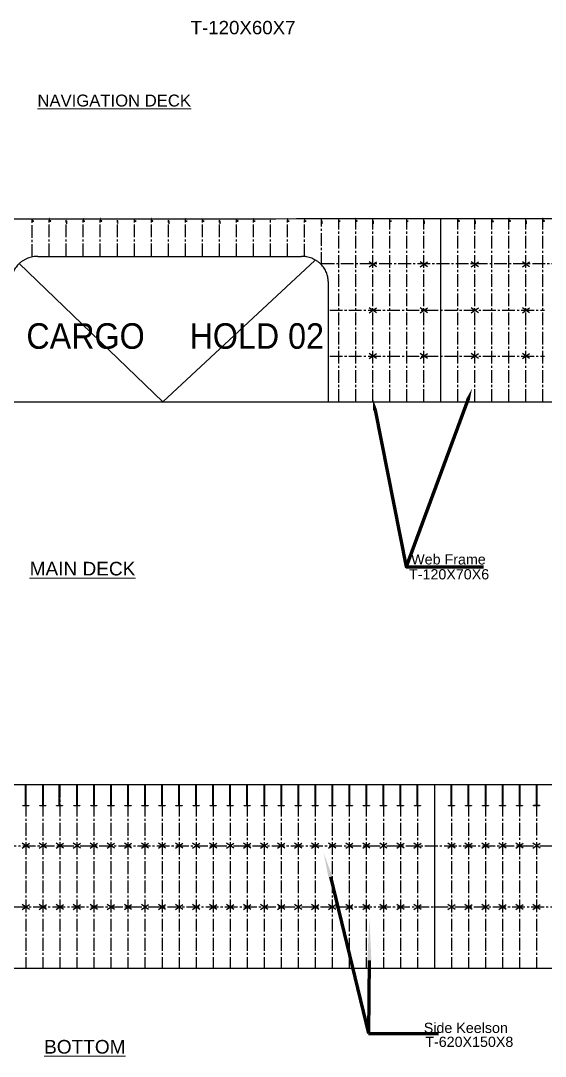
# Model space of a CAD drawing. Header units: inches. Extents: x 14911 to 113445, y 2644 to 74095.
# Drawn here: x 73530 to 88936, y 8423 to 38822 of the extents above; entities that cross this region are included whole.
import ezdxf
from ezdxf.enums import TextEntityAlignment as Align

# ---------------------------------------------------------------- set-up
doc = ezdxf.new("R2010")
doc.units = ezdxf.units.IN
doc.header["$LTSCALE"] = 500
doc.header["$MEASUREMENT"] = 0
doc.linetypes.add('CENTER2', pattern=[1.125, 0.75, -0.125, 0.125, -0.125])
for name, color, linetype in [('bulkhead', 1, 'Continuous'), ('deckgirders', 4, 'CENTER2'), ('hidden', 2, 'CENTER2'), ('Keelson', 4, 'CENTER2'), ('webframe', 5, 'CENTER2')]:
    doc.layers.add(name, color=color, linetype=linetype)
for name, color, linetype, lineweight in [('fixtures', 30, 'Continuous', 25), ('Hatch', 7, 'Continuous', 211), ('Text', 7, 'Continuous', 18)]:
    doc.layers.add(name, color=color, linetype=linetype, lineweight=lineweight)
doc.styles.add('MtXpl_Swis721_Lt_BT', font='swissl.ttf')
doc.styles.get("Standard").update_dxf_attribs({"font": 'arial.ttf'})

msp = doc.modelspace()

# ---------------------------------------------------------------- hatches: boundary and pattern name
h = msp.add_hatch(color=256)
h.dxf.hatch_style = 1
h.paths.add_polyline_path([(73871, 32942), (73871, 33010), (73864, 33010), (73864, 32935), (73914, 32935), (73914, 32942)])
h = msp.add_hatch(color=256)
h.dxf.hatch_style = 1
h.paths.add_polyline_path([(74373, 32943), (74373, 33011), (74366, 33011), (74366, 32936), (74416, 32936), (74416, 32943)])
h = msp.add_hatch(color=256)
h.dxf.hatch_style = 1
h.paths.add_polyline_path([(75373, 32942), (75373, 33010), (75366, 33010), (75366, 32935), (75416, 32935), (75416, 32942)])
h = msp.add_hatch(color=256)
h.dxf.hatch_style = 1
h.paths.add_polyline_path([(75874, 32943), (75874, 33011), (75867, 33011), (75867, 32936), (75917, 32936), (75917, 32943)])
h = msp.add_hatch(color=256)
h.dxf.hatch_style = 1
h.paths.add_polyline_path([(76874, 32942), (76874, 33010), (76867, 33010), (76867, 32935), (76917, 32935), (76917, 32942)])
h = msp.add_hatch(color=256)
h.dxf.hatch_style = 1
h.paths.add_polyline_path([(77372, 32944), (77372, 33012), (77365, 33012), (77365, 32937), (77415, 32937), (77415, 32944)])
h = msp.add_hatch(color=256)
h.dxf.hatch_style = 1
h.paths.add_polyline_path([(78371, 32940), (78371, 33008), (78364, 33008), (78364, 32933), (78414, 32933), (78414, 32940)])
h = msp.add_hatch(color=256)
h.dxf.hatch_style = 1
h.paths.add_polyline_path([(78871, 32942), (78871, 33010), (78864, 33010), (78864, 32935), (78914, 32935), (78914, 32942)])
h = msp.add_hatch(color=256)
h.dxf.hatch_style = 1
h.paths.add_polyline_path([(79872, 32943), (79872, 33011), (79865, 33011), (79865, 32936), (79915, 32936), (79915, 32943)])
h = msp.add_hatch(color=256)
h.dxf.hatch_style = 1
h.paths.add_polyline_path([(80372, 32942), (80372, 33010), (80365, 33010), (80365, 32935), (80415, 32935), (80415, 32942)])
h = msp.add_hatch(color=256)
h.dxf.hatch_style = 1
h.paths.add_polyline_path([(81373, 32942), (81373, 33010), (81366, 33010), (81366, 32935), (81416, 32935), (81416, 32942)])
h = msp.add_hatch(color=256)
h.dxf.hatch_style = 1
h.paths.add_polyline_path([(81870, 32942), (81870, 33010), (81863, 33010), (81863, 32935), (81913, 32935), (81913, 32942)])
h = msp.add_hatch(color=256)
h.dxf.hatch_style = 1
h.paths.add_polyline_path([(82872, 32942), (82872, 33010), (82865, 33010), (82865, 32935), (82915, 32935), (82915, 32942)])
h = msp.add_hatch(color=256)
h.dxf.hatch_style = 1
h.paths.add_polyline_path([(83372, 32943), (83372, 33011), (83365, 33011), (83365, 32936), (83415, 32936), (83415, 32943)])
h = msp.add_hatch(color=256)
h.dxf.hatch_style = 1
h.paths.add_polyline_path([(84372, 32942), (84372, 33010), (84365, 33010), (84365, 32935), (84415, 32935), (84415, 32942)])
h = msp.add_hatch(color=256)
h.dxf.hatch_style = 1
h.paths.add_polyline_path([(84869, 32942), (84869, 33010), (84862, 33010), (84862, 32935), (84912, 32935), (84912, 32942)])
h = msp.add_hatch(color=256)
h.dxf.hatch_style = 1
h.paths.add_polyline_path([(86370, 32945), (86370, 33013), (86363, 33013), (86363, 32938), (86413, 32938), (86413, 32945)])
h = msp.add_hatch(color=256)
h.dxf.hatch_style = 1
h.paths.add_polyline_path([(87372, 32939), (87372, 33007), (87365, 33007), (87365, 32932), (87415, 32932), (87415, 32939)])
h = msp.add_hatch(color=256)
h.dxf.hatch_style = 1
h.paths.add_polyline_path([(87872, 32944), (87872, 33012), (87865, 33012), (87865, 32937), (87915, 32937), (87915, 32944)])
h = msp.add_hatch(color=256)
h.dxf.hatch_style = 1
h.paths.add_polyline_path([(88872, 32944), (88872, 33012), (88865, 33012), (88865, 32937), (88915, 32937), (88915, 32944)])
h = msp.add_hatch(color=256)
h.dxf.hatch_style = 1
h.paths.add_polyline_path([(73675, 15787), (73590, 15787), (73590, 15777), (73770, 15777), (73770, 15787), (73685, 15787), (73685, 16397), (73675, 16397)])
h = msp.add_hatch(color=256)
h.dxf.hatch_style = 1
h.paths.add_polyline_path([(74175, 15787), (74090, 15787), (74090, 15777), (74270, 15777), (74270, 15787), (74185, 15787), (74185, 16397), (74175, 16397)])
h = msp.add_hatch(color=256)
h.dxf.hatch_style = 1
h.paths.add_polyline_path([(74664, 15787), (74579, 15787), (74579, 15777), (74759, 15777), (74759, 15787), (74674, 15787), (74674, 16397), (74664, 16397)])
h = msp.add_hatch(color=256)
h.dxf.hatch_style = 1
h.paths.add_polyline_path([(75175, 15787), (75090, 15787), (75090, 15777), (75270, 15777), (75270, 15787), (75185, 15787), (75185, 16397), (75175, 16397)])
h = msp.add_hatch(color=256)
h.dxf.hatch_style = 1
h.paths.add_polyline_path([(75675, 15787), (75590, 15787), (75590, 15777), (75770, 15777), (75770, 15787), (75685, 15787), (75685, 16397), (75675, 16397)])
h = msp.add_hatch(color=256)
h.dxf.hatch_style = 1
h.paths.add_polyline_path([(76175, 15787), (76090, 15787), (76090, 15777), (76270, 15777), (76270, 15787), (76185, 15787), (76185, 16397), (76175, 16397)])
h = msp.add_hatch(color=256)
h.dxf.hatch_style = 1
h.paths.add_polyline_path([(76675, 15787), (76590, 15787), (76590, 15777), (76770, 15777), (76770, 15787), (76685, 15787), (76685, 16397), (76675, 16397)])
h = msp.add_hatch(color=256)
h.dxf.hatch_style = 1
h.paths.add_polyline_path([(77175, 15787), (77090, 15787), (77090, 15777), (77270, 15777), (77270, 15787), (77185, 15787), (77185, 16397), (77175, 16397)])
h = msp.add_hatch(color=256)
h.dxf.hatch_style = 1
h.paths.add_polyline_path([(77675, 15787), (77590, 15787), (77590, 15777), (77770, 15777), (77770, 15787), (77685, 15787), (77685, 16397), (77675, 16397)])
h = msp.add_hatch(color=256)
h.dxf.hatch_style = 1
h.paths.add_polyline_path([(78175, 15787), (78090, 15787), (78090, 15777), (78270, 15777), (78270, 15787), (78185, 15787), (78185, 16397), (78175, 16397)])
h = msp.add_hatch(color=256)
h.dxf.hatch_style = 1
h.paths.add_polyline_path([(78675, 15787), (78590, 15787), (78590, 15777), (78770, 15777), (78770, 15787), (78685, 15787), (78685, 16397), (78675, 16397)])
h = msp.add_hatch(color=256)
h.dxf.hatch_style = 1
h.paths.add_polyline_path([(79175, 15787), (79090, 15787), (79090, 15777), (79270, 15777), (79270, 15787), (79185, 15787), (79185, 16397), (79175, 16397)])
h = msp.add_hatch(color=256)
h.dxf.hatch_style = 1
h.paths.add_polyline_path([(79675, 15787), (79590, 15787), (79590, 15777), (79770, 15777), (79770, 15787), (79685, 15787), (79685, 16397), (79675, 16397)])
h = msp.add_hatch(color=256)
h.dxf.hatch_style = 1
h.paths.add_polyline_path([(80175, 15787), (80090, 15787), (80090, 15777), (80270, 15777), (80270, 15787), (80185, 15787), (80185, 16397), (80175, 16397)])
h = msp.add_hatch(color=256)
h.dxf.hatch_style = 1
h.paths.add_polyline_path([(80675, 15787), (80590, 15787), (80590, 15777), (80770, 15777), (80770, 15787), (80685, 15787), (80685, 16397), (80675, 16397)])
h = msp.add_hatch(color=256)
h.dxf.hatch_style = 1
h.paths.add_polyline_path([(81175, 15787), (81090, 15787), (81090, 15777), (81270, 15777), (81270, 15787), (81185, 15787), (81185, 16397), (81175, 16397)])
h = msp.add_hatch(color=256)
h.dxf.hatch_style = 1
h.paths.add_polyline_path([(81675, 15787), (81590, 15787), (81590, 15777), (81770, 15777), (81770, 15787), (81685, 15787), (81685, 16397), (81675, 16397)])
h = msp.add_hatch(color=256)
h.dxf.hatch_style = 1
h.paths.add_polyline_path([(82175, 15787), (82090, 15787), (82090, 15777), (82270, 15777), (82270, 15787), (82185, 15787), (82185, 16397), (82175, 16397)])
h = msp.add_hatch(color=256)
h.dxf.hatch_style = 1
h.paths.add_polyline_path([(82675, 15787), (82590, 15787), (82590, 15777), (82770, 15777), (82770, 15787), (82685, 15787), (82685, 16397), (82675, 16397)])
h = msp.add_hatch(color=256)
h.dxf.hatch_style = 1
h.paths.add_polyline_path([(83175, 15787), (83090, 15787), (83090, 15777), (83270, 15777), (83270, 15787), (83185, 15787), (83185, 16397), (83175, 16397)])
h = msp.add_hatch(color=256)
h.dxf.hatch_style = 1
h.paths.add_polyline_path([(83675, 15787), (83590, 15787), (83590, 15777), (83770, 15777), (83770, 15787), (83685, 15787), (83685, 16397), (83675, 16397)])
h = msp.add_hatch(color=256)
h.dxf.hatch_style = 1
h.paths.add_polyline_path([(84175, 15787), (84090, 15787), (84090, 15777), (84270, 15777), (84270, 15787), (84185, 15787), (84185, 16397), (84175, 16397)])
h = msp.add_hatch(color=256)
h.dxf.hatch_style = 1
h.paths.add_polyline_path([(84675, 15787), (84590, 15787), (84590, 15777), (84770, 15777), (84770, 15787), (84685, 15787), (84685, 16397), (84675, 16397)])
h = msp.add_hatch(color=256)
h.dxf.hatch_style = 1
h.paths.add_polyline_path([(85175, 15787), (85090, 15787), (85090, 15777), (85270, 15777), (85270, 15787), (85185, 15787), (85185, 16397), (85175, 16397)])
h = msp.add_hatch(color=256)
h.dxf.hatch_style = 1
h.paths.add_polyline_path([(86175, 15787), (86090, 15787), (86090, 15777), (86270, 15777), (86270, 15787), (86185, 15787), (86185, 16397), (86175, 16397)])
h = msp.add_hatch(color=256)
h.dxf.hatch_style = 1
h.paths.add_polyline_path([(86675, 15787), (86590, 15787), (86590, 15777), (86770, 15777), (86770, 15787), (86685, 15787), (86685, 16397), (86675, 16397)])
h = msp.add_hatch(color=256)
h.dxf.hatch_style = 1
h.paths.add_polyline_path([(87175, 15787), (87090, 15787), (87090, 15777), (87270, 15777), (87270, 15787), (87185, 15787), (87185, 16397), (87175, 16397)])
h = msp.add_hatch(color=256)
h.dxf.hatch_style = 1
h.paths.add_polyline_path([(87675, 15788), (87590, 15788), (87590, 15778), (87770, 15778), (87770, 15788), (87685, 15788), (87685, 16398), (87675, 16398)])
h = msp.add_hatch(color=256)
h.dxf.hatch_style = 1
h.paths.add_polyline_path([(88175, 15788), (88090, 15788), (88090, 15778), (88270, 15778), (88270, 15788), (88185, 15788), (88185, 16398), (88175, 16398)])
h = msp.add_hatch(color=256)
h.dxf.hatch_style = 1
h.paths.add_polyline_path([(88675, 15790), (88590, 15790), (88590, 15780), (88770, 15780), (88770, 15790), (88685, 15790), (88685, 16400), (88675, 16400)])
at = {"layer": 'Hatch'}
h = msp.add_hatch(color=0, dxfattribs=at)
h.dxf.hatch_style = 1
h.paths.add_polyline_path([(74838, 32891), (74875, 32891), (74898, 32891), (74898, 32898), (74872, 32898), (74872, 33011), (74865, 33011), (74865, 32898), (74838, 32898)])
h = msp.add_hatch(color=0, dxfattribs=at)
h.dxf.hatch_style = 1
h.paths.add_polyline_path([(76338, 32891), (76375, 32891), (76398, 32891), (76398, 32898), (76372, 32898), (76372, 33011), (76365, 33011), (76365, 32898), (76338, 32898)])
h = msp.add_hatch(color=0, dxfattribs=at)
h.dxf.hatch_style = 1
h.paths.add_polyline_path([(77838, 32891), (77875, 32891), (77898, 32891), (77898, 32898), (77872, 32898), (77872, 33011), (77865, 33011), (77865, 32898), (77838, 32898)])
h = msp.add_hatch(color=0, dxfattribs=at)
h.dxf.hatch_style = 1
h.paths.add_polyline_path([(79338, 32891), (79375, 32891), (79398, 32891), (79398, 32898), (79372, 32898), (79372, 33011), (79365, 33011), (79365, 32898), (79338, 32898)])
h = msp.add_hatch(color=0, dxfattribs=at)
h.dxf.hatch_style = 1
h.paths.add_polyline_path([(80838, 32891), (80875, 32891), (80898, 32891), (80898, 32898), (80872, 32898), (80872, 33011), (80865, 33011), (80865, 32898), (80838, 32898)])
h = msp.add_hatch(color=0, dxfattribs=at)
h.dxf.hatch_style = 1
h.paths.add_polyline_path([(82340, 32891), (82377, 32891), (82400, 32891), (82400, 32898), (82374, 32898), (82374, 33011), (82367, 33011), (82367, 32898), (82340, 32898)])
h = msp.add_hatch(color=0, dxfattribs=at)
h.dxf.hatch_style = 1
h.paths.add_polyline_path([(83840, 32891), (83877, 32891), (83900, 32891), (83900, 32898), (83874, 32898), (83874, 33011), (83867, 33011), (83867, 32898), (83840, 32898)])
h = msp.add_hatch(color=0, dxfattribs=at)
h.dxf.hatch_style = 1
h.paths.add_polyline_path([(85340, 32891), (85377, 32891), (85400, 32891), (85400, 32898), (85374, 32898), (85374, 33011), (85367, 33011), (85367, 32898), (85340, 32898)])
h = msp.add_hatch(color=0, dxfattribs=at)
h.dxf.hatch_style = 1
h.paths.add_polyline_path([(86840, 32891), (86877, 32891), (86900, 32891), (86900, 32898), (86874, 32898), (86874, 33011), (86867, 33011), (86867, 32898), (86840, 32898)])
h = msp.add_hatch(color=0, dxfattribs=at)
h.dxf.hatch_style = 1
h.paths.add_polyline_path([(88335, 32896), (88371, 32896), (88395, 32896), (88395, 32903), (88368, 32903), (88368, 33016), (88361, 33016), (88361, 32903), (88335, 32903)])

# ---------------------------------------------------------------- linework, layer by layer
for p, q in [((73871, 33010), (73864, 33010)), ((73864, 33010), (73864, 32935)), ((73864, 32935), (73914, 32935)), ((73871, 32942), (73871, 33010)), ((73914, 32942), (73871, 32942)), ((73914, 32935), (73914, 32942)), ((74373, 33011), (74366, 33011)), ((74366, 33011), (74366, 32936)), ((74366, 32936), (74416, 32936)), ((74373, 32943), (74373, 33011)), ((74416, 32943), (74373, 32943)), ((74416, 32936), (74416, 32943)), ((75373, 33010), (75366, 33010)), ((75366, 33010), (75366, 32935)), ((75366, 32935), (75416, 32935)), ((75373, 32942), (75373, 33010)), ((75416, 32942), (75373, 32942)), ((75416, 32935), (75416, 32942)), ((75874, 33011), (75867, 33011)), ((75867, 33011), (75867, 32936)), ((75867, 32936), (75917, 32936)), ((75874, 32943), (75874, 33011)), ((75917, 32943), (75874, 32943)), ((75917, 32936), (75917, 32943)), ((76874, 33010), (76867, 33010)), ((76867, 33010), (76867, 32935)), ((76867, 32935), (76917, 32935)), ((76874, 32942), (76874, 33010)), ((76917, 32942), (76874, 32942)), ((76917, 32935), (76917, 32942)), ((77372, 33012), (77365, 33012)), ((77365, 33012), (77365, 32937)), ((77365, 32937), (77415, 32937)), ((77372, 32944), (77372, 33012)), ((77415, 32944), (77372, 32944)), ((77415, 32937), (77415, 32944)), ((78371, 33008), (78364, 33008)), ((78364, 33008), (78364, 32933)), ((78364, 32933), (78414, 32933)), ((78371, 32940), (78371, 33008)), ((78414, 32940), (78371, 32940)), ((78414, 32933), (78414, 32940)), ((78871, 33010), (78864, 33010)), ((78864, 33010), (78864, 32935)), ((78864, 32935), (78914, 32935)), ((78871, 32942), (78871, 33010)), ((78914, 32942), (78871, 32942)), ((78914, 32935), (78914, 32942)), ((79872, 33011), (79865, 33011)), ((79865, 33011), (79865, 32936)), ((79865, 32936), (79915, 32936)), ((79872, 32943), (79872, 33011)), ((79915, 32943), (79872, 32943)), ((79915, 32936), (79915, 32943)), ((80372, 33010), (80365, 33010)), ((80365, 33010), (80365, 32935)), ((80365, 32935), (80415, 32935)), ((80372, 32942), (80372, 33010)), ((80415, 32942), (80372, 32942)), ((80415, 32935), (80415, 32942)), ((81373, 33010), (81366, 33010)), ((81366, 33010), (81366, 32935)), ((81366, 32935), (81416, 32935)), ((81373, 32942), (81373, 33010)), ((81416, 32942), (81373, 32942)), ((81416, 32935), (81416, 32942)), ((81870, 33010), (81863, 33010)), ((81863, 33010), (81863, 32935)), ((81863, 32935), (81913, 32935)), ((81870, 32942), (81870, 33010)), ((81913, 32942), (81870, 32942)), ((81913, 32935), (81913, 32942)), ((82872, 33010), (82865, 33010)), ((82865, 33010), (82865, 32935)), ((82865, 32935), (82915, 32935)), ((82872, 32942), (82872, 33010)), ((82915, 32942), (82872, 32942)), ((82915, 32935), (82915, 32942)), ((83372, 33011), (83365, 33011)), ((83365, 33011), (83365, 32936)), ((83365, 32936), (83415, 32936)), ((83372, 32943), (83372, 33011)), ((83415, 32943), (83372, 32943)), ((83415, 32936), (83415, 32943)), ((84372, 33010), (84365, 33010)), ((84365, 33010), (84365, 32935)), ((84365, 32935), (84415, 32935)), ((84372, 32942), (84372, 33010)), ((84415, 32942), (84372, 32942)), ((84415, 32935), (84415, 32942)), ((84869, 33010), (84862, 33010)), ((84862, 33010), (84862, 32935)), ((84862, 32935), (84912, 32935)), ((84869, 32942), (84869, 33010)), ((84912, 32942), (84869, 32942)), ((84912, 32935), (84912, 32942)), ((86370, 33013), (86363, 33013)), ((86363, 33013), (86363, 32938)), ((86363, 32938), (86413, 32938)), ((86370, 32945), (86370, 33013)), ((86413, 32945), (86370, 32945)), ((86413, 32938), (86413, 32945)), ((87372, 33007), (87365, 33007)), ((87365, 33007), (87365, 32932)), ((87365, 32932), (87415, 32932)), ((87372, 32939), (87372, 33007)), ((87415, 32939), (87372, 32939)), ((87415, 32932), (87415, 32939)), ((87872, 33012), (87865, 33012)), ((87865, 33012), (87865, 32937)), ((87865, 32937), (87915, 32937)), ((87872, 32944), (87872, 33012)), ((87915, 32944), (87872, 32944)), ((87915, 32937), (87915, 32944)), ((88872, 33012), (88865, 33012)), ((88865, 33012), (88865, 32937)), ((88865, 32937), (88915, 32937)), ((88872, 32944), (88872, 33012)), ((88915, 32944), (88872, 32944)), ((88915, 32937), (88915, 32944)), ((73486, 31693), (77703, 27639)), ((77703, 27639), (82172, 31786)), ((73675, 15787), (73675, 16397)), ((73675, 16397), (73685, 16397)), ((73685, 16397), (73685, 15787)), ((74175, 15787), (74175, 16397)), ((74175, 16397), (74185, 16397)), ((74185, 16397), (74185, 15787)), ((74664, 15787), (74664, 16397)), ((74664, 16397), (74674, 16397)), ((74674, 16397), (74674, 15787)), ((75175, 15787), (75175, 16397)), ((75175, 16397), (75185, 16397)), ((75185, 16397), (75185, 15787)), ((75675, 15787), (75675, 16397)), ((75675, 16397), (75685, 16397)), ((75685, 16397), (75685, 15787)), ((76175, 15787), (76175, 16397)), ((76175, 16397), (76185, 16397)), ((76185, 16397), (76185, 15787)), ((76675, 15787), (76675, 16397)), ((76675, 16397), (76685, 16397)), ((76685, 16397), (76685, 15787)), ((77175, 15787), (77175, 16397)), ((77175, 16397), (77185, 16397)), ((77185, 16397), (77185, 15787)), ((77675, 15787), (77675, 16397)), ((77675, 16397), (77685, 16397)), ((77685, 16397), (77685, 15787)), ((78175, 15787), (78175, 16397)), ((78175, 16397), (78185, 16397)), ((78185, 16397), (78185, 15787)), ((78675, 15787), (78675, 16397)), ((78675, 16397), (78685, 16397)), ((78685, 16397), (78685, 15787)), ((79175, 15787), (79175, 16397)), ((79175, 16397), (79185, 16397)), ((79185, 16397), (79185, 15787)), ((79675, 15787), (79675, 16397)), ((79675, 16397), (79685, 16397)), ((79685, 16397), (79685, 15787)), ((80175, 15787), (80175, 16397)), ((80175, 16397), (80185, 16397)), ((80185, 16397), (80185, 15787)), ((80675, 15787), (80675, 16397)), ((80675, 16397), (80685, 16397)), ((80685, 16397), (80685, 15787)), ((81175, 15787), (81175, 16397)), ((81175, 16397), (81185, 16397)), ((81185, 16397), (81185, 15787)), ((81675, 15787), (81675, 16397)), ((81675, 16397), (81685, 16397)), ((81685, 16397), (81685, 15787)), ((82175, 15787), (82175, 16397)), ((82175, 16397), (82185, 16397)), ((82185, 16397), (82185, 15787)), ((82675, 15787), (82675, 16397)), ((82675, 16397), (82685, 16397)), ((82685, 16397), (82685, 15787)), ((83175, 15787), (83175, 16397)), ((83175, 16397), (83185, 16397)), ((83185, 16397), (83185, 15787)), ((83675, 15787), (83675, 16397)), ((83675, 16397), (83685, 16397)), ((83685, 16397), (83685, 15787)), ((84175, 15787), (84175, 16397)), ((84175, 16397), (84185, 16397)), ((84185, 16397), (84185, 15787)), ((84675, 15787), (84675, 16397)), ((84675, 16397), (84685, 16397)), ((84685, 16397), (84685, 15787)), ((85175, 15787), (85175, 16397)), ((85175, 16397), (85185, 16397)), ((85185, 16397), (85185, 15787)), ((86175, 15787), (86175, 16397)), ((86175, 16397), (86185, 16397)), ((86185, 16397), (86185, 15787)), ((86675, 15787), (86675, 16397)), ((86675, 16397), (86685, 16397)), ((86685, 16397), (86685, 15787)), ((87175, 15787), (87175, 16397)), ((87175, 16397), (87185, 16397)), ((87185, 16397), (87185, 15787)), ((87675, 15788), (87675, 16398)), ((87675, 16398), (87685, 16398)), ((87685, 16398), (87685, 15788)), ((88175, 15788), (88175, 16398)), ((88175, 16398), (88185, 16398)), ((88185, 16398), (88185, 15788)), ((88675, 15790), (88675, 16400)), ((88675, 16400), (88685, 16400)), ((88685, 16400), (88685, 15790)), ((73590, 15777), (73590, 15787)), ((73590, 15787), (73675, 15787)), ((73770, 15777), (73590, 15777)), ((73685, 15787), (73770, 15787)), ((73770, 15787), (73770, 15777)), ((74090, 15777), (74090, 15787)), ((74090, 15787), (74175, 15787)), ((74270, 15777), (74090, 15777)), ((74185, 15787), (74270, 15787)), ((74270, 15787), (74270, 15777)), ((74579, 15777), (74579, 15787)), ((74579, 15787), (74664, 15787)), ((74759, 15777), (74579, 15777)), ((74674, 15787), (74759, 15787)), ((74759, 15787), (74759, 15777)), ((75090, 15777), (75090, 15787)), ((75090, 15787), (75175, 15787)), ((75270, 15777), (75090, 15777)), ((75185, 15787), (75270, 15787)), ((75270, 15787), (75270, 15777)), ((75590, 15777), (75590, 15787)), ((75590, 15787), (75675, 15787)), ((75770, 15777), (75590, 15777)), ((75685, 15787), (75770, 15787)), ((75770, 15787), (75770, 15777)), ((76090, 15777), (76090, 15787)), ((76090, 15787), (76175, 15787)), ((76270, 15777), (76090, 15777)), ((76185, 15787), (76270, 15787)), ((76270, 15787), (76270, 15777)), ((76590, 15777), (76590, 15787)), ((76590, 15787), (76675, 15787)), ((76770, 15777), (76590, 15777)), ((76685, 15787), (76770, 15787)), ((76770, 15787), (76770, 15777)), ((77090, 15777), (77090, 15787)), ((77090, 15787), (77175, 15787)), ((77270, 15777), (77090, 15777)), ((77185, 15787), (77270, 15787)), ((77270, 15787), (77270, 15777)), ((77590, 15777), (77590, 15787)), ((77590, 15787), (77675, 15787)), ((77770, 15777), (77590, 15777)), ((77685, 15787), (77770, 15787)), ((77770, 15787), (77770, 15777)), ((78090, 15777), (78090, 15787)), ((78090, 15787), (78175, 15787)), ((78270, 15777), (78090, 15777)), ((78185, 15787), (78270, 15787)), ((78270, 15787), (78270, 15777)), ((78590, 15777), (78590, 15787)), ((78590, 15787), (78675, 15787)), ((78770, 15777), (78590, 15777)), ((78685, 15787), (78770, 15787)), ((78770, 15787), (78770, 15777)), ((79090, 15777), (79090, 15787)), ((79090, 15787), (79175, 15787)), ((79270, 15777), (79090, 15777)), ((79185, 15787), (79270, 15787)), ((79270, 15787), (79270, 15777)), ((79590, 15777), (79590, 15787)), ((79590, 15787), (79675, 15787)), ((79770, 15777), (79590, 15777)), ((79685, 15787), (79770, 15787)), ((79770, 15787), (79770, 15777)), ((80090, 15777), (80090, 15787)), ((80090, 15787), (80175, 15787)), ((80270, 15777), (80090, 15777)), ((80185, 15787), (80270, 15787)), ((80270, 15787), (80270, 15777)), ((80590, 15777), (80590, 15787)), ((80590, 15787), (80675, 15787)), ((80770, 15777), (80590, 15777)), ((80685, 15787), (80770, 15787)), ((80770, 15787), (80770, 15777)), ((81090, 15777), (81090, 15787)), ((81090, 15787), (81175, 15787)), ((81270, 15777), (81090, 15777)), ((81185, 15787), (81270, 15787)), ((81270, 15787), (81270, 15777)), ((81590, 15777), (81590, 15787)), ((81590, 15787), (81675, 15787)), ((81770, 15777), (81590, 15777)), ((81685, 15787), (81770, 15787)), ((81770, 15787), (81770, 15777)), ((82090, 15777), (82090, 15787)), ((82090, 15787), (82175, 15787)), ((82270, 15777), (82090, 15777)), ((82185, 15787), (82270, 15787)), ((82270, 15787), (82270, 15777)), ((82590, 15777), (82590, 15787)), ((82590, 15787), (82675, 15787)), ((82770, 15777), (82590, 15777)), ((82685, 15787), (82770, 15787)), ((82770, 15787), (82770, 15777)), ((83090, 15777), (83090, 15787)), ((83090, 15787), (83175, 15787)), ((83270, 15777), (83090, 15777)), ((83185, 15787), (83270, 15787)), ((83270, 15787), (83270, 15777)), ((83590, 15777), (83590, 15787)), ((83590, 15787), (83675, 15787)), ((83770, 15777), (83590, 15777)), ((83685, 15787), (83770, 15787)), ((83770, 15787), (83770, 15777)), ((84090, 15777), (84090, 15787)), ((84090, 15787), (84175, 15787)), ((84270, 15777), (84090, 15777)), ((84185, 15787), (84270, 15787)), ((84270, 15787), (84270, 15777)), ((84590, 15777), (84590, 15787)), ((84590, 15787), (84675, 15787)), ((84770, 15777), (84590, 15777)), ((84685, 15787), (84770, 15787)), ((84770, 15787), (84770, 15777)), ((85090, 15777), (85090, 15787)), ((85090, 15787), (85175, 15787)), ((85270, 15777), (85090, 15777)), ((85185, 15787), (85270, 15787)), ((85270, 15787), (85270, 15777)), ((86090, 15777), (86090, 15787)), ((86090, 15787), (86175, 15787)), ((86270, 15777), (86090, 15777)), ((86185, 15787), (86270, 15787)), ((86270, 15787), (86270, 15777)), ((86590, 15777), (86590, 15787)), ((86590, 15787), (86675, 15787)), ((86770, 15777), (86590, 15777)), ((86685, 15787), (86770, 15787)), ((86770, 15787), (86770, 15777)), ((87090, 15777), (87090, 15787)), ((87090, 15787), (87175, 15787)), ((87270, 15777), (87090, 15777)), ((87185, 15787), (87270, 15787)), ((87270, 15787), (87270, 15777)), ((87590, 15778), (87590, 15788)), ((87590, 15788), (87675, 15788)), ((87770, 15778), (87590, 15778)), ((87685, 15788), (87770, 15788)), ((87770, 15788), (87770, 15778)), ((88090, 15778), (88090, 15788)), ((88090, 15788), (88175, 15788)), ((88270, 15778), (88090, 15778)), ((88185, 15788), (88270, 15788)), ((88270, 15788), (88270, 15778)), ((88590, 15780), (88590, 15790)), ((88590, 15790), (88675, 15790)), ((88770, 15780), (88590, 15780)), ((88685, 15790), (88770, 15790)), ((88770, 15790), (88770, 15780))]:
    msp.add_line(p, q)
at = {"linetype": 'Continuous', "lineweight": -3}
for p, q in [((74032, 31903), (76135, 31903)), ((74226, 31877), (74226, 31903)), ((75622, 31903), (81781, 31903)), ((82560, 31171), (82560, 27631))]:
    msp.add_line(p, q, dxfattribs=at)
at = {"linetype": 'Continuous'}
for p, q in [((40198, 27631), (109795, 27631)), ((40200, 11012), (109797, 11012))]:
    msp.add_line(p, q, dxfattribs=at)
for points in [[(87702, 33011), (87729, 33011), (89908, 33011), (93161, 33028), (97497, 32982), (100806, 32269), (104133, 30790), (106519, 29160), (107431, 27825), (107567, 27626)], [(86232, 16397), (86259, 16397), (88438, 16397), (91691, 16414), (96028, 16368), (99336, 15655), (102664, 14176), (105050, 12546), (105961, 11211), (106098, 11012)]]:
    msp.add_open_spline(points, degree=3, knots=[11.365974, 11.365974, 11.365974, 11.365974, 93.192461, 6548.192461, 9778.570759, 13079.569023, 16600.781697, 20719.74069, 21442.296583, 21442.296583, 21442.296583, 21442.296583])
at = {"linetype": 'Continuous', "lineweight": -3}
for points in [[(74032, 31903), (73253, 31903), (73253, 31171)], [(82560, 31171), (82560, 31903), (81781, 31903)]]:
    msp.add_rational_spline(points, [1, 0.707106781187, 1], degree=2, dxfattribs=at)
msp.add_open_spline([(48974, 16397), (60816, 16397), (73699, 16397), (86581, 16397)], degree=3, dxfattribs=at)
at = {"layer": 'bulkhead'}
for p, q in [((85868, 27631), (85868, 33016)), ((85680, 16397), (85680, 11015))]:
    msp.add_line(p, q, dxfattribs=at)
at = {"layer": 'deckgirders'}
for p, q in [((82368, 31693), (89150, 31693)), ((82605, 30323), (88916, 30323)), ((82605, 28977), (88916, 28977))]:
    msp.add_line(p, q, dxfattribs=at)
at = {"layer": 'fixtures'}
for p, q in [((83974, 31595), (83762, 31742)), ((83762, 31595), (83974, 31742)), ((85474, 31595), (85262, 31742)), ((85262, 31595), (85474, 31742)), ((86974, 31595), (86762, 31742)), ((86762, 31595), (86974, 31742)), ((88474, 31595), (88262, 31742)), ((88262, 31595), (88474, 31742)), ((83974, 30249), (83762, 30396)), ((83762, 30249), (83974, 30396)), ((85474, 30249), (85262, 30396)), ((85262, 30249), (85474, 30396)), ((86974, 30249), (86762, 30396)), ((86762, 30249), (86974, 30396)), ((88474, 30249), (88262, 30396)), ((88262, 30249), (88474, 30396)), ((83974, 28903), (83762, 29050)), ((83762, 28903), (83974, 29050)), ((85474, 28903), (85262, 29050)), ((85262, 28903), (85474, 29050)), ((86974, 28903), (86762, 29050)), ((86762, 28903), (86974, 29050)), ((88474, 28903), (88262, 29050)), ((88262, 28903), (88474, 29050)), ((73787, 14531), (73574, 14678)), ((73574, 14531), (73787, 14678)), ((74287, 14531), (74074, 14678)), ((74074, 14531), (74287, 14678)), ((74787, 14531), (74574, 14678)), ((74574, 14531), (74787, 14678)), ((75287, 14531), (75074, 14678)), ((75074, 14531), (75287, 14678)), ((75787, 14531), (75574, 14678)), ((75574, 14531), (75787, 14678)), ((76287, 14531), (76074, 14678)), ((76074, 14531), (76287, 14678)), ((76787, 14531), (76574, 14678)), ((76574, 14531), (76787, 14678)), ((77287, 14531), (77074, 14678)), ((77074, 14531), (77287, 14678)), ((77787, 14531), (77574, 14678)), ((77574, 14531), (77787, 14678)), ((78287, 14531), (78074, 14678)), ((78074, 14531), (78287, 14678)), ((78787, 14531), (78574, 14678)), ((78574, 14531), (78787, 14678)), ((79287, 14531), (79074, 14678)), ((79074, 14531), (79287, 14678)), ((79787, 14531), (79574, 14678)), ((79574, 14531), (79787, 14678)), ((80287, 14531), (80074, 14678)), ((80074, 14531), (80287, 14678)), ((80787, 14531), (80574, 14678)), ((80574, 14531), (80787, 14678)), ((81287, 14531), (81074, 14678)), ((81074, 14531), (81287, 14678)), ((81787, 14531), (81574, 14678)), ((81574, 14531), (81787, 14678)), ((82287, 14531), (82074, 14678)), ((82074, 14531), (82287, 14678)), ((82787, 14531), (82574, 14678)), ((82574, 14531), (82787, 14678)), ((83287, 14531), (83074, 14678)), ((83074, 14531), (83287, 14678)), ((83787, 14531), (83574, 14678)), ((83574, 14531), (83787, 14678)), ((84287, 14531), (84074, 14678)), ((84074, 14531), (84287, 14678)), ((84787, 14531), (84574, 14678)), ((84574, 14531), (84787, 14678)), ((85287, 14531), (85074, 14678)), ((85074, 14531), (85287, 14678)), ((86287, 14531), (86074, 14678)), ((86074, 14531), (86287, 14678)), ((86787, 14531), (86574, 14678)), ((86574, 14531), (86787, 14678)), ((87287, 14531), (87074, 14678)), ((87074, 14531), (87287, 14678)), ((87787, 14531), (87574, 14678)), ((87574, 14531), (87787, 14678)), ((88287, 14531), (88074, 14678)), ((88074, 14531), (88287, 14678)), ((88787, 14531), (88574, 14678)), ((88574, 14531), (88787, 14678)), ((73787, 12736), (73574, 12883)), ((73574, 12736), (73787, 12883)), ((74287, 12736), (74074, 12883)), ((74074, 12736), (74287, 12883)), ((74787, 12736), (74574, 12883)), ((74574, 12736), (74787, 12883)), ((75287, 12736), (75074, 12883)), ((75074, 12736), (75287, 12883)), ((75787, 12736), (75574, 12883)), ((75574, 12736), (75787, 12883)), ((76287, 12736), (76074, 12883)), ((76074, 12736), (76287, 12883)), ((76787, 12736), (76574, 12883)), ((76574, 12736), (76787, 12883)), ((77287, 12736), (77074, 12883)), ((77074, 12736), (77287, 12883)), ((77787, 12736), (77574, 12883)), ((77574, 12736), (77787, 12883)), ((78287, 12736), (78074, 12883)), ((78074, 12736), (78287, 12883)), ((78787, 12736), (78574, 12883)), ((78574, 12736), (78787, 12883)), ((79287, 12736), (79074, 12883)), ((79074, 12736), (79287, 12883)), ((79787, 12736), (79574, 12883)), ((79574, 12736), (79787, 12883)), ((80287, 12736), (80074, 12883)), ((80074, 12736), (80287, 12883)), ((80787, 12736), (80574, 12883)), ((80574, 12736), (80787, 12883)), ((81287, 12736), (81074, 12883)), ((81074, 12736), (81287, 12883)), ((81787, 12736), (81574, 12883)), ((81574, 12736), (81787, 12883)), ((82287, 12736), (82074, 12883)), ((82074, 12736), (82287, 12883)), ((82787, 12736), (82574, 12883)), ((82574, 12736), (82787, 12883)), ((83287, 12736), (83074, 12883)), ((83074, 12736), (83287, 12883)), ((83787, 12736), (83574, 12883)), ((83574, 12736), (83787, 12883)), ((84287, 12736), (84074, 12883)), ((84074, 12736), (84287, 12883)), ((84787, 12736), (84574, 12883)), ((84574, 12736), (84787, 12883)), ((85287, 12736), (85074, 12883)), ((85074, 12736), (85287, 12883)), ((86287, 12736), (86074, 12883)), ((86074, 12736), (86287, 12883)), ((86787, 12736), (86574, 12883)), ((86574, 12736), (86787, 12883)), ((87287, 12736), (87074, 12883)), ((87074, 12736), (87287, 12883)), ((87787, 12736), (87574, 12883)), ((87574, 12736), (87787, 12883)), ((88287, 12736), (88074, 12883)), ((88074, 12736), (88287, 12883)), ((88787, 12736), (88574, 12883)), ((88574, 12736), (88787, 12883))]:
    msp.add_line(p, q, dxfattribs=at)
at = {"layer": 'Hatch', "color": 0}
for p, q in [((74895, 32898), (74868, 32898)), ((76395, 32898), (76368, 32898)), ((77895, 32898), (77868, 32898)), ((79395, 32898), (79368, 32898)), ((82397, 32898), (82370, 32898)), ((83897, 32898), (83870, 32898)), ((85397, 32898), (85370, 32898)), ((86897, 32898), (86870, 32898)), ((88391, 32903), (88365, 32903))]:
    msp.add_line(p, q, dxfattribs=at)
at = {"layer": 'Hatch'}
for p, q in [((82623, 13695), (83745, 9090)), ((83768, 11235), (83745, 9090)), ((83745, 9090), (85800, 9090))]:
    msp.add_line(p, q, dxfattribs=at)
for points in [[(86661, 27691), (84851, 22793)], [(83936, 27391), (84851, 22793), (87121, 22793)]]:
    msp.add_lwpolyline(points, dxfattribs=at)
for points in [[(86607, 27711), (86783, 28019), (86716, 27670)], [(83879, 27379), (83868, 27734), (83994, 27402)], [(82566, 13684), (82427, 14390), (82680, 13706)], [(83710, 11236), (83772, 12505), (83827, 11235)]]:
    msp.add_solid(points, dxfattribs=at)
at = {"layer": 'hidden'}
for p, q in [((73868, 31886), (73868, 33016)), ((74368, 31903), (74368, 33016)), ((75368, 31903), (75368, 33016)), ((75868, 31903), (75868, 33016)), ((76868, 31903), (76868, 33016)), ((77368, 31903), (77368, 33016)), ((78368, 31903), (78368, 33016)), ((78868, 31903), (78868, 33016)), ((79868, 31903), (79868, 33016)), ((80368, 31903), (80368, 33016)), ((81368, 31903), (81368, 33016)), ((81868, 31898), (81868, 33016)), ((82868, 27631), (82868, 33016)), ((83368, 27631), (83368, 33016)), ((84368, 27631), (84368, 33016)), ((84868, 27631), (84868, 33016)), ((86368, 27631), (86368, 33016)), ((87368, 27631), (87368, 33016)), ((87868, 27631), (87868, 33016)), ((88868, 27631), (88868, 33016)), ((73680, 16397), (73680, 11014)), ((74180, 16397), (74180, 11013)), ((74680, 16397), (74680, 11013)), ((75180, 16397), (75180, 11013)), ((75680, 16397), (75680, 11013)), ((76180, 16397), (76180, 11013)), ((76680, 16397), (76680, 11014)), ((77180, 16397), (77180, 11013)), ((77680, 16397), (77680, 11013)), ((78180, 16397), (78180, 11013)), ((78680, 16397), (78680, 11013)), ((79180, 16397), (79180, 11015)), ((79680, 16397), (79680, 11015)), ((80180, 16397), (80180, 11015)), ((80680, 16397), (80680, 11015)), ((81180, 16397), (81180, 11015)), ((81680, 16397), (81680, 11015)), ((82180, 16397), (82180, 11015)), ((82680, 16397), (82680, 11015)), ((83180, 16397), (83180, 11015)), ((83680, 16397), (83680, 11015)), ((84180, 16397), (84180, 11015)), ((84680, 16397), (84680, 11015)), ((85180, 16397), (85180, 11015)), ((86180, 16397), (86180, 11015)), ((86680, 16397), (86680, 11015)), ((87180, 16398), (87180, 11015)), ((87680, 16398), (87680, 11015)), ((88180, 16399), (88180, 11015)), ((88680, 16400), (88680, 11015))]:
    msp.add_line(p, q, dxfattribs=at)
at = {"layer": 'Keelson'}
for p, q in [((43213, 14605), (101602, 14602)), ((41837, 12810), (104497, 12807))]:
    msp.add_line(p, q, dxfattribs=at)
at = {"layer": 'Text', "linetype": 'Continuous', "lineweight": -3}
msp.add_open_spline([(48970, 33001), (61853, 33011), (74736, 33011), (87702, 33011)], degree=3, dxfattribs=at)
at = {"layer": 'webframe'}
for p, q in [((74868, 31903), (74868, 33016)), ((76368, 31903), (76368, 33016)), ((77868, 31903), (77868, 33016)), ((79368, 31903), (79368, 33016)), ((80868, 31903), (80868, 33016)), ((82368, 31652), (82368, 33016)), ((83868, 27631), (83868, 33016)), ((85368, 27631), (85368, 33016)), ((86868, 27631), (86868, 33016)), ((88368, 27631), (88368, 33016))]:
    msp.add_line(p, q, dxfattribs=at)

# ---------------------------------------------------------------- texts
at = {"color": 7, "ltscale": 0.5}
msp.add_text('T-120X60X7', height=392.7, dxfattribs=at).set_placement((80060, 38620), align=Align.MIDDLE_CENTER)
at = {"linetype": 'Continuous', "lineweight": -3, "style": 'MtXpl_Swis721_Lt_BT', "width": 0.904428}
msp.add_text('CARGO     HOLD 02', height=750, dxfattribs=at).set_placement((73697, 29191))
at = {"layer": 'Text'}
for s, height, p in [('%%UNAVIGATION DECK', 350, (74022, 36303)), ('%%UMAIN DECK', 400, (73793, 22538)), ('%%UBOTTOM', 400, (74218, 8503))]:
    msp.add_text(s, height=height, dxfattribs=at).set_placement(p)
for s, p in [('Web Frame', (86093, 23010)), ('T-120X70X6', (86111, 22572)), ('Side Keelson', (86602, 9258)), ('T-620X150X8', (86704, 8848))]:
    msp.add_text(s, height=300, dxfattribs=at).set_placement(p, align=Align.MIDDLE_CENTER)

doc.saveas('drawing.dxf')
